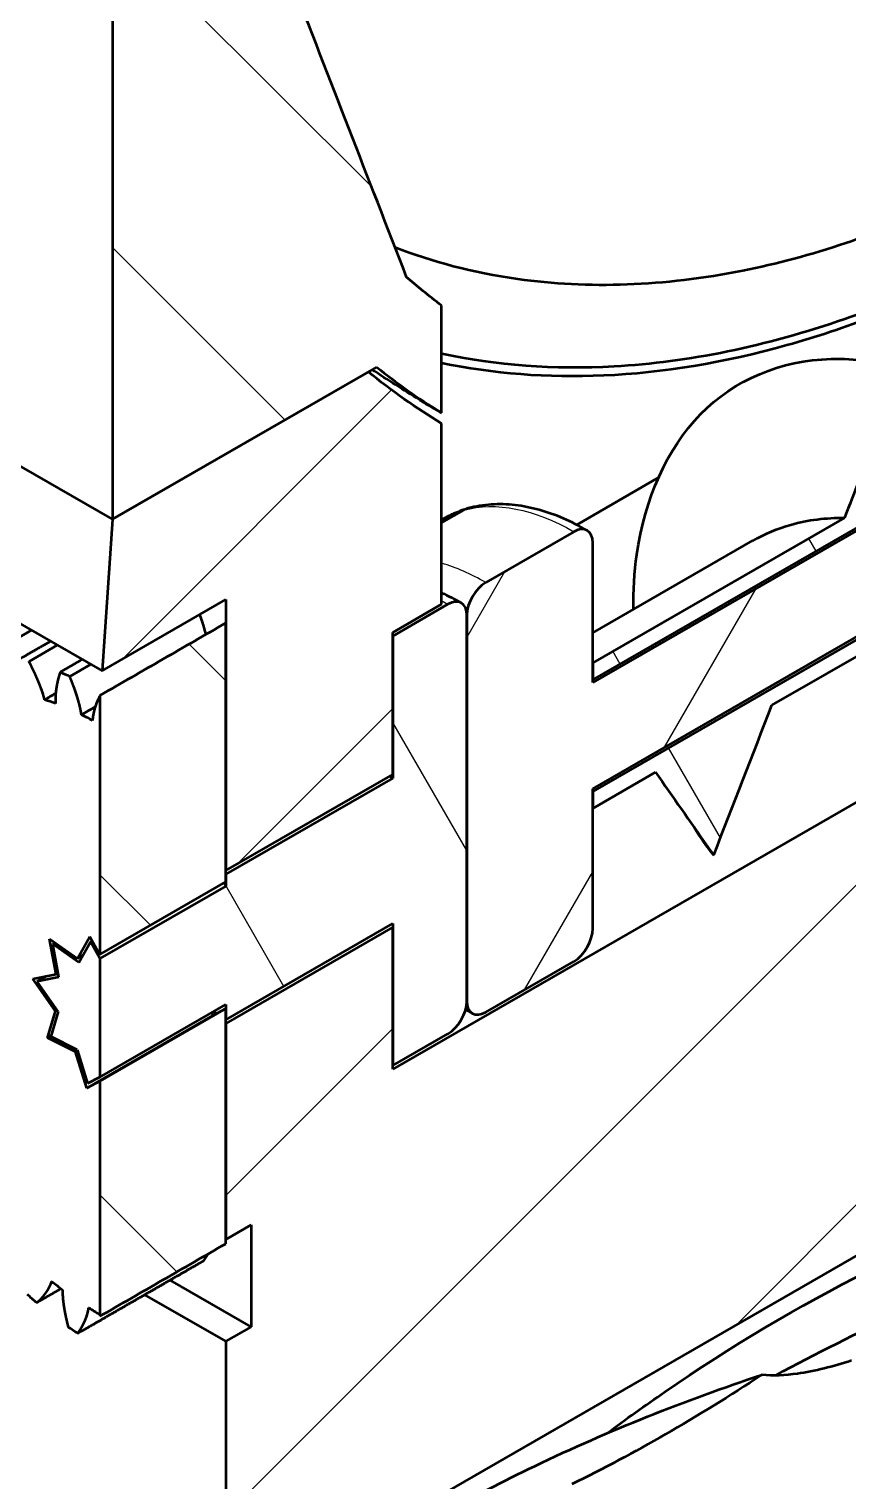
# Model space of a CAD drawing. Header units: inches. Extents: x 0.5 to 16.8, y 0.4 to 9.6.
# Drawn here: x 1.163 to 1.616, y 1.468 to 2.27 of the extents above; entities that cross this region are included whole.
import ezdxf

# ---------------------------------------------------------------- set-up
doc = ezdxf.new("R2010")
doc.units = ezdxf.units.IN
doc.header["$LTSCALE"] = 0.75
doc.header["$MEASUREMENT"] = 0
for name, color, linetype, lineweight in [('Hatching', 7, 'Continuous', 25), ('Visible', 7, 'Continuous', 50), ('Visible Narrow', 7, 'Continuous', 25)]:
    doc.layers.add(name, color=color, linetype=linetype, lineweight=lineweight)

msp = doc.modelspace()

# ---------------------------------------------------------------- hatches: boundary and pattern name
at = {"layer": 'Hatching'}
h = msp.add_hatch(dxfattribs=at)
h.set_pattern_fill('ANSI31', color=256, angle=90, style=0)
edge = h.paths.add_edge_path(flags=0)
edge.add_line((1.39139, 2.05806), (1.39139, 2.11739))
edge.add_spline(control_points=[(1.39139, 2.11739), (1.38421, 2.12278), (1.37776, 2.12809), (1.37203, 2.13314)], knot_values=[-0.397326, -0.397326, -0.397326, -0.397326, 0, 0, 0, 0], degree=3, periodic=0)
edge.add_line((1.37203, 2.13314), (1.24428, 2.4619))
edge.add_line((1.24428, 2.4619), (1.24428, 3.62868))
edge.add_line((1.24428, 3.62868), (1.2163, 3.61257))
edge.add_line((1.2163, 3.61257), (1.20948, 3.60864))
edge.add_line((1.20948, 3.60864), (1.20948, 1.9993))
edge.add_line((1.20948, 1.9993), (1.3509, 2.08074))
edge.add_line((1.3509, 2.08074), (1.35549, 2.08338))
edge.add_spline(control_points=[(1.35549, 2.08338), (1.36589, 2.07497), (1.37782, 2.06633), (1.39139, 2.05806)], knot_values=[-6.842447, -6.842447, -6.842447, -6.842447, -5.724001, -5.724001, -5.724001, -5.724001], degree=3, periodic=0)
edge = h.paths.add_edge_path(flags=0)
edge.add_line((2.18381, 2.50217), (2.18381, 2.44975))
edge.add_spline(control_points=[(2.18381, 2.44975), (2.2254, 2.51207), (2.25746, 2.5696), (2.28141, 2.61658)], knot_values=[-1.611571, -1.611571, -1.611571, -1.611571, 0, 0, 0, 0], degree=3, periodic=0)
edge.add_line((2.28141, 2.61658), (2.28601, 2.61923))
edge.add_line((2.28601, 2.61923), (2.42743, 2.70067))
edge.add_line((2.42743, 2.70067), (2.42743, 4.31001))
edge.add_line((2.42743, 4.31001), (2.39263, 4.28997))
edge.add_line((2.39263, 4.28997), (2.39263, 3.1232))
edge.add_line((2.39263, 3.1232), (2.26488, 2.64729))
edge.add_spline(control_points=[(2.26488, 2.64729), (2.2459, 2.60875), (2.21912, 2.55823), (2.18381, 2.50217)], knot_values=[-6.710851, -6.710851, -6.710851, -6.710851, -4.362102, -4.362102, -4.362102, -4.362102], degree=3, periodic=0)
h = msp.add_hatch(dxfattribs=at)
h.set_pattern_fill('ANSI31', color=256, style=0)
h.paths.add_polyline_path([(1.27212, 1.23069), (1.27212, 0.86859), (1.12538, 0.78409), (1.12248, 0.74219), (1.34171, 0.86844), (1.34171, 1.27077)], flags=0)
edge = h.paths.add_edge_path(flags=0)
edge.add_line((1.39139, 1.95232), (1.39139, 2.05223))
edge.add_spline(control_points=[(1.39139, 2.05223), (1.37726, 2.06065), (1.36375, 2.07017), (1.3509, 2.08074)], knot_values=[-0.869234, -0.869234, -0.869234, -0.869234, 0, 0, 0, 0], degree=3, periodic=0)
edge.add_line((1.3509, 2.08074), (1.20948, 1.9993))
edge.add_line((1.20948, 1.9993), (1.20368, 1.91549))
edge.add_line((1.20368, 1.91549), (1.27212, 1.9549))
edge.add_line((1.27212, 1.9549), (1.27212, 1.94197))
edge.add_line((1.27212, 1.94197), (1.27212, 1.8088))
edge.add_line((1.27212, 1.8088), (1.27212, 1.80518))
edge.add_line((1.27212, 1.80518), (1.36442, 1.85833))
edge.add_line((1.36442, 1.85833), (1.36442, 1.85833))
edge.add_line((1.36442, 1.85833), (1.36442, 1.93478))
edge.add_line((1.36442, 1.93478), (1.36442, 1.93679))
edge.add_line((1.36442, 1.93679), (1.39139, 1.95232))
edge = h.paths.add_edge_path(flags=0)
edge.add_line((2.18381, 2.4446), (2.18381, 2.40934))
edge.add_ellipse((2.17973, 2.12599), major_axis=(0.17155, 0.2979), ratio=0.578093, start_angle=22.90772, end_angle=43.92775, ccw=False)
edge.add_ellipse((2.17973, 2.12599), major_axis=(0.17155, 0.2979), ratio=0.578093, start_angle=21.69679, end_angle=22.90772, ccw=False)
edge.add_ellipse((2.17973, 2.12599), major_axis=(0.17155, 0.2979), ratio=0.578093, start_angle=0, end_angle=21.69679, ccw=False)
edge.add_ellipse((2.17973, 2.12599), major_axis=(0.17155, 0.2979), ratio=0.578093, start_angle=-40.34715, end_angle=0, ccw=False)
edge.add_line((2.42197, 2.28882), (2.45283, 1.87843))
edge.add_line((2.45283, 1.87843), (2.48775, 1.89854))
edge.add_line((2.48775, 1.89854), (2.45021, 2.39764))
edge.add_line((2.45021, 2.39764), (2.43634, 2.38832))
edge.add_line((2.43634, 2.38832), (2.43493, 2.40707))
edge.add_line((2.43493, 2.40707), (2.4488, 2.4164))
edge.add_line((2.4488, 2.4164), (2.44824, 2.42388))
edge.add_line((2.44824, 2.42388), (2.43437, 2.41455))
edge.add_line((2.43437, 2.41455), (2.43345, 2.42677))
edge.add_line((2.43345, 2.42677), (2.44732, 2.43609))
edge.add_line((2.44732, 2.43609), (2.44666, 2.44486))
edge.add_line((2.44666, 2.44486), (2.43279, 2.43554))
edge.add_line((2.43279, 2.43554), (2.43221, 2.44333))
edge.add_line((2.43221, 2.44333), (2.44608, 2.45265))
edge.add_line((2.44608, 2.45265), (2.42743, 2.70067))
edge.add_line((2.42743, 2.70067), (2.28601, 2.61923))
edge.add_spline(control_points=[(2.28601, 2.61923), (2.25548, 2.55897), (2.22126, 2.50039), (2.18381, 2.4446)], knot_values=[-6.259705, -6.259705, -6.259705, -6.259705, -4.198165, -4.198165, -4.198165, -4.198165], degree=3, periodic=0)
edge = h.paths.add_edge_path(flags=0)
edge.add_ellipse((2.17973, 2.12599), major_axis=(0.02419, 0.04201), ratio=0.578093, start_angle=319.65285, end_angle=360)
edge.add_ellipse((2.17973, 2.12599), major_axis=(0.02419, 0.04201), ratio=0.578093, start_angle=0, end_angle=50.3515)
edge.add_line((2.17647, 2.16357), (2.17151, 2.16016))
edge.add_line((2.17151, 2.16016), (1.36442, 1.69539))
edge.add_line((1.36442, 1.69539), (1.36442, 1.6974))
edge.add_line((1.36442, 1.6974), (1.36442, 1.76314))
edge.add_line((1.36442, 1.76314), (1.36442, 1.77384))
edge.add_line((1.36442, 1.77384), (1.27212, 1.72069))
edge.add_line((1.27212, 1.72069), (1.27212, 1.6014))
edge.add_line((1.27212, 1.6014), (1.28604, 1.60942))
edge.add_line((1.28604, 1.60942), (1.28604, 1.55309))
edge.add_line((1.28604, 1.55309), (1.27212, 1.54507))
edge.add_line((1.27212, 1.54507), (1.27212, 1.35944))
edge.add_line((1.27212, 1.35944), (1.34171, 1.39952))
edge.add_line((1.34171, 1.39952), (1.34171, 1.43171))
edge.add_line((1.34171, 1.43171), (1.78365, 1.6862))
edge.add_line((1.78365, 1.6862), (1.81845, 1.70624))
edge.add_line((1.81845, 1.70624), (1.88805, 1.74632))
edge.add_line((1.88805, 1.74632), (2.21168, 1.93269))
edge.add_line((2.21168, 1.93269), (2.21168, 1.85624))
edge.add_line((2.21168, 1.85624), (2.23256, 1.86826))
edge.add_line((2.23256, 1.86826), (2.23256, 1.86625))
edge.add_line((2.23256, 1.86625), (2.23256, 1.83004))
edge.add_line((2.23256, 1.83004), (2.23256, 1.82803))
edge.add_line((2.23256, 1.82803), (2.21168, 1.81601))
edge.add_line((2.21168, 1.81601), (2.21168, 1.73956))
edge.add_line((2.21168, 1.73956), (2.24331, 1.75778))
edge.add_line((2.24331, 1.75778), (2.2139, 2.14895))
h = msp.add_hatch(dxfattribs=at)
h.set_pattern_fill('ANSI31', color=256, angle=75, style=0)
edge = h.paths.add_edge_path(flags=0)
edge.add_line((1.614, 2.00005), (1.4749, 1.91995))
edge.add_line((1.4749, 1.91995), (1.4749, 1.91055))
edge.add_line((1.4749, 1.91055), (2.27527, 2.37145))
edge.add_line((2.27527, 2.37145), (2.27527, 2.3699))
edge.add_line((2.27527, 2.3699), (2.27527, 2.31132))
edge.add_line((2.27527, 2.31132), (2.27527, 2.30978))
edge.add_line((2.27527, 2.30978), (1.4749, 1.84888))
edge.add_line((1.4749, 1.84888), (1.4749, 1.83948))
edge.add_line((1.4749, 1.83948), (1.5096, 1.85946))
edge.add_line((1.5096, 1.85946), (1.53467, 1.8237))
edge.add_line((1.53467, 1.8237), (1.54175, 1.8136))
edge.add_line((1.54175, 1.8136), (1.57389, 1.89648))
edge.add_line((1.57389, 1.89648), (1.71839, 1.9797))
edge.add_line((1.71839, 1.9797), (1.74346, 1.94394))
edge.add_line((1.74346, 1.94394), (1.75054, 1.93383))
edge.add_line((1.75054, 1.93383), (1.78269, 2.01672))
edge.add_line((1.78269, 2.01672), (1.92719, 2.09993))
edge.add_line((1.92719, 2.09993), (1.95225, 2.06417))
edge.add_line((1.95225, 2.06417), (1.95933, 2.05407))
edge.add_line((1.95933, 2.05407), (1.99148, 2.13695))
edge.add_line((1.99148, 2.13695), (2.13598, 2.22017))
edge.add_line((2.13598, 2.22017), (2.16104, 2.18441))
edge.add_line((2.16104, 2.18441), (2.16812, 2.1743))
edge.add_line((2.16812, 2.1743), (2.20027, 2.25719))
edge.add_line((2.20027, 2.25719), (2.28223, 2.30439))
edge.add_ellipse((2.28223, 2.34462), major_axis=(0.02456, 0.04265), ratio=0.578093, start_angle=224.88921, end_angle=349.7762)
edge.add_spline(control_points=[(2.31077, 2.38407), (2.31091, 2.38551), (2.31088, 2.38687), (2.31044, 2.38916), (2.31009, 2.39004), (2.30963, 2.39069)], knot_values=[-0.083636, -0.083636, -0.083636, -0.083636, -0.039629, -0.039629, 0, 0, 0, 0], degree=3, periodic=0)
edge.add_line((2.30963, 2.39069), (2.27546, 2.43944))
edge.add_line((2.27546, 2.43944), (2.27252, 2.44364))
edge.add_line((2.27252, 2.44364), (2.27072, 2.43899))
edge.add_line((2.27072, 2.43899), (2.24037, 2.36075))
edge.add_line((2.24037, 2.36075), (2.09587, 2.27754))
edge.add_line((2.09587, 2.27754), (2.06373, 2.3234))
edge.add_line((2.06373, 2.3234), (2.03158, 2.24052))
edge.add_line((2.03158, 2.24052), (1.88708, 2.1573))
edge.add_line((1.88708, 2.1573), (1.85494, 2.20317))
edge.add_line((1.85494, 2.20317), (1.82279, 2.12028))
edge.add_line((1.82279, 2.12028), (1.67829, 2.03707))
edge.add_line((1.67829, 2.03707), (1.64614, 2.08293))
edge.add_line((1.64614, 2.08293), (1.614, 2.00005))
h = msp.add_hatch(dxfattribs=at)
h.set_pattern_fill('ANSI31', color=256, angle=15, style=0)
edge = h.paths.add_edge_path(flags=0)
edge.add_line((1.4053, 1.94625), (1.4053, 1.73301))
edge.add_ellipse((1.41574, 1.73903), major_axis=(-0.00737, -0.01279), ratio=0.578093, start_angle=314.88921, end_angle=360)
edge.add_ellipse((1.41574, 1.73903), major_axis=(-0.00737, -0.01279), ratio=0.578093, start_angle=0, end_angle=44.88921)
edge.add_line((1.41574, 1.72696), (1.46446, 1.75501))
edge.add_ellipse((1.46446, 1.76708), major_axis=(0.00737, 0.01279), ratio=0.578093, start_angle=224.88921, end_angle=314.88921)
edge.add_line((1.4749, 1.77309), (1.4749, 1.83948))
edge.add_line((1.4749, 1.83948), (1.4749, 1.84888))
edge.add_line((1.4749, 1.84888), (1.4749, 1.85042))
edge.add_line((1.4749, 1.85042), (2.27527, 2.31132))
edge.add_line((2.27527, 2.31132), (2.27527, 2.3699))
edge.add_line((2.27527, 2.3699), (1.4749, 1.909))
edge.add_line((1.4749, 1.909), (1.4749, 1.91055))
edge.add_line((1.4749, 1.91055), (1.4749, 1.91995))
edge.add_line((1.4749, 1.91995), (1.4749, 1.98633))
edge.add_ellipse((1.46446, 1.98032), major_axis=(0.00737, 0.01279), ratio=0.578093, start_angle=314.88921, end_angle=360)
edge.add_ellipse((1.46446, 1.98032), major_axis=(0.00737, 0.01279), ratio=0.578093, start_angle=0, end_angle=44.88921)
edge.add_line((1.46446, 1.99239), (1.41574, 1.96433))
edge.add_ellipse((1.41574, 1.95226), major_axis=(-0.00737, -0.01279), ratio=0.578093, start_angle=224.88921, end_angle=314.88921)
h = msp.add_hatch(dxfattribs=at)
h.set_pattern_fill('ANSI31', color=256, angle=75, style=0)
edge = h.paths.add_edge_path(flags=0)
edge.add_ellipse((1.39486, 1.94024), major_axis=(0.00737, 0.01279), ratio=0.578093, start_angle=314.88921, end_angle=360)
edge.add_ellipse((1.39486, 1.94024), major_axis=(0.00737, 0.01279), ratio=0.578093, start_angle=0, end_angle=44.88921)
edge.add_line((1.39486, 1.95231), (1.36442, 1.93478))
edge.add_line((1.36442, 1.93478), (1.36442, 1.93478))
edge.add_line((1.36442, 1.93478), (1.36442, 1.85833))
edge.add_line((1.36442, 1.85833), (1.36442, 1.85632))
edge.add_line((1.36442, 1.85632), (1.27212, 1.80317))
edge.add_line((1.27212, 1.80317), (1.27212, 1.79892))
edge.add_line((1.27212, 1.79892), (1.27212, 1.79658))
edge.add_line((1.27212, 1.79658), (1.20252, 1.75651))
edge.add_line((1.20252, 1.75651), (1.20252, 1.69104))
edge.add_line((1.20252, 1.69104), (1.27212, 1.73112))
edge.add_line((1.27212, 1.73112), (1.27212, 1.72889))
edge.add_line((1.27212, 1.72889), (1.27212, 1.7227))
edge.add_line((1.27212, 1.7227), (1.36442, 1.77585))
edge.add_line((1.36442, 1.77585), (1.36442, 1.77384))
edge.add_line((1.36442, 1.77384), (1.36442, 1.76314))
edge.add_line((1.36442, 1.76314), (1.36442, 1.6974))
edge.add_line((1.36442, 1.6974), (1.36442, 1.6974))
edge.add_line((1.36442, 1.6974), (1.39486, 1.71493))
edge.add_ellipse((1.39486, 1.727), major_axis=(0.00737, 0.01279), ratio=0.578093, start_angle=224.88921, end_angle=314.88921)
edge.add_line((1.4053, 1.73301), (1.4053, 1.94625))
h = msp.add_hatch(dxfattribs=at)
h.set_pattern_fill('ANSI31', color=256, angle=90, style=0)
h.paths.add_polyline_path([(1.27212, 1.94197), (1.20252, 1.90189), (1.20252, 1.75884), (1.27212, 1.79892), (1.27212, 1.80317), (1.27212, 1.80518), (1.27212, 1.8088)], flags=0)
h.paths.add_polyline_path([(1.20252, 1.55894), (1.27212, 1.59902), (1.27212, 1.6014), (1.27212, 1.72069), (1.27212, 1.7227), (1.27212, 1.72889), (1.20252, 1.68882)], flags=0)

# ---------------------------------------------------------------- linework, layer by layer
at = {"layer": 'Visible', "extrusion": (0, 0.817547, 0.575862)}
for p, q in [((1.20948, 3.60864, 2.0248), (1.20948, 1.9993, 0.89121)), ((1.4749, 1.91055, 0.50404), (2.27527, 2.37145, -0.1503)), ((2.27527, 2.3699, -0.15138), (1.4749, 1.909, 0.50295)), ((1.4749, 1.85042, 0.46169), (2.27527, 2.31132, -0.19265)), ((2.27527, 2.30978, -0.19373), (1.4749, 1.84888, 0.4606)), ((1.20948, 1.9993, 0.89121), (0.7739, 2.25013, 0.5351)), ((1.20948, 1.9993, 0.89121), (0.7745, 2.24978, 0.53559)), ((0.7623, 2.16966, 0.47842), (1.20368, 1.91549, 0.83927)), ((2.17151, 2.16016, -0.17221), (1.36442, 1.69539, 0.48763)), ((1.39139, 2.05806, 0.7101), (1.39139, 2.11739, 0.75189)), ((1.20948, 1.9993, 0.89121), (1.35549, 2.08338, 0.77184)), ((1.3509, 2.08074, 0.77559), (1.20948, 1.9993, 0.89121)), ((1.39139, 1.95232, 0.63562), (1.39139, 2.05223, 0.70599)), ((1.51118, 2.02229, 0.28299), (1.466, 1.99628, 0.31993)), ((1.51117, 2.02228, 0.28301), (1.46601, 1.99628, 0.31993)), ((1.20948, 1.9993, 0.89121), (1.20368, 1.91549, 0.83927)), ((1.39139, 1.99729, 0.51848), (1.40363, 2.00434, 0.50847)), ((1.39139, 1.99804, 0.51215), (1.40082, 2.00348, 0.50443)), ((1.39139, 1.99915, 0.49137), (1.39201, 1.99951, 0.49086)), ((1.614, 2.00005, 0.39694), (1.4749, 1.91995, 0.51066)), ((1.46446, 1.99239, 0.57446), (1.41574, 1.96433, 0.61429)), ((1.4749, 1.9365, 0.46224), (1.56341, 1.98747, 0.38989)), ((1.4749, 1.909, 0.50295), (1.4749, 1.98633, 0.55742)), ((1.57389, 1.89648, 0.37305), (1.71839, 1.9797, 0.25491)), ((1.20368, 1.91549, 0.83927), (1.27212, 1.9549, 0.78332)), ((1.27212, 1.9549, 0.78332), (1.27212, 1.80518, 0.67786)), ((1.36442, 1.93679, 0.65767), (1.39139, 1.95232, 0.63562)), ((1.39486, 1.95231, 0.63136), (1.36442, 1.93478, 0.65625)), ((1.27212, 1.79892, 0.67345), (1.27212, 1.94197, 0.77421)), ((1.4053, 1.73301, 0.46412), (1.4053, 1.94625, 0.61432)), ((1.4053, 1.94625, 0.61432), (1.4053, 1.73301, 0.46412)), ((1.14168, 1.92472, 0.77278), (1.16467, 1.93795, 0.75399)), ((1.36442, 1.85833, 0.6024), (1.36442, 1.93679, 0.65767)), ((1.36442, 1.93478, 0.65625), (1.36442, 1.85632, 0.60099)), ((1.16334, 1.92071, 0.79645), (1.17898, 1.92971, 0.78367)), ((1.34171, 1.43171, 0.32967), (2.21168, 1.93269, -0.38157)), ((1.18583, 1.91249, 0.81817), (1.19736, 1.91912, 0.80874)), ((1.4749, 1.91995, 0.51066), (1.4749, 1.91055, 0.50404)), ((1.20252, 1.90189, 0.83111), (1.20252, 1.75884, 0.73035)), ((1.27212, 1.80518, 0.67786), (1.36442, 1.85833, 0.6024)), ((1.36442, 1.85632, 0.60099), (1.27212, 1.80317, 0.67645)), ((1.4749, 1.83948, 0.45398), (1.5096, 1.85946, 0.42561)), ((1.4749, 1.77309, 0.40722), (1.4749, 1.85042, 0.46169)), ((1.4749, 1.84888, 0.4606), (1.4749, 1.83948, 0.45398)), ((1.20252, 1.75884, 0.73035), (1.27212, 1.79892, 0.67345)), ((1.27113, 1.79835, 0.67184), (1.27212, 1.79658, 0.67181)), ((1.27212, 1.80317, 0.67645), (1.27212, 1.79658, 0.67181)), ((1.27212, 1.79658, 0.67181), (1.20252, 1.75651, 0.72871)), ((1.27212, 1.7227, 0.61977), (1.36442, 1.77585, 0.54431)), ((1.36442, 1.77384, 0.54289), (1.27212, 1.72069, 0.61835)), ((1.36442, 1.77585, 0.54431), (1.36442, 1.6974, 0.48905)), ((1.36442, 1.69539, 0.48763), (1.36442, 1.77384, 0.54289)), ((1.17831, 1.74791, 0.69304), (1.17464, 1.76749, 0.70234)), ((1.17464, 1.76749, 0.70234), (1.19009, 1.75659, 0.71357)), ((1.17646, 1.76458, 0.70253), (1.17773, 1.76531, 0.70149)), ((1.19009, 1.75659, 0.71357), (1.19699, 1.76873, 0.73056)), ((1.19091, 1.7544, 0.71302), (1.19736, 1.76574, 0.7289)), ((1.19699, 1.76873, 0.73056), (1.20252, 1.75884, 0.73035)), ((1.19736, 1.76574, 0.7289), (1.19834, 1.76631, 0.72809)), ((1.20252, 1.75651, 0.72871), (1.19736, 1.76574, 0.7289)), ((1.19091, 1.7544, 0.71302), (1.17646, 1.76458, 0.70253)), ((1.1799, 1.74628, 0.69383), (1.17646, 1.76458, 0.70253)), ((1.19009, 1.75659, 0.71357), (1.19316, 1.75836, 0.71106)), ((1.20252, 1.75651, 0.72871), (1.20252, 1.69104, 0.6826)), ((1.41574, 1.72696, 0.44708), (1.46446, 1.75501, 0.40725)), ((1.16537, 1.74541, 0.67545), (1.17831, 1.74791, 0.69304)), ((1.17789, 1.72755, 0.67819), (1.16537, 1.74541, 0.67545)), ((1.16779, 1.74394, 0.67739), (1.17284, 1.74685, 0.67326)), ((1.1799, 1.74628, 0.69383), (1.16779, 1.74394, 0.67739)), ((1.1795, 1.72725, 0.67994), (1.16779, 1.74394, 0.67739)), ((1.17831, 1.74791, 0.69304), (1.17947, 1.74857, 0.6921)), ((1.17351, 1.71282, 0.66245), (1.17789, 1.72755, 0.67819)), ((1.1795, 1.72725, 0.67994), (1.1754, 1.71349, 0.66524)), ((1.17789, 1.72755, 0.67819), (1.17889, 1.72812, 0.67737)), ((1.19525, 1.68498, 0.66944), (1.26485, 1.72506, 0.61254)), ((1.20252, 1.69104, 0.6826), (1.27212, 1.73112, 0.6257)), ((1.27212, 1.72889, 0.62413), (1.20252, 1.68882, 0.68103)), ((1.26435, 1.72665, 0.61305), (1.26485, 1.72506, 0.61254)), ((1.26485, 1.72506, 0.61254), (1.27212, 1.72889, 0.62413)), ((1.27212, 1.73112, 0.6257), (1.27212, 1.7227, 0.61977)), ((1.27212, 1.59902, 0.53265), (1.27212, 1.72889, 0.62413)), ((1.27212, 1.72069, 0.61835), (1.27212, 1.6014, 0.53432)), ((1.17351, 1.71282, 0.66245), (1.17556, 1.71401, 0.66077)), ((1.18902, 1.70504, 0.67595), (1.17351, 1.71282, 0.66245)), ((1.18991, 1.70621, 0.67785), (1.1754, 1.71349, 0.66524)), ((1.36442, 1.6974, 0.48905), (1.39486, 1.71493, 0.46415)), ((1.18902, 1.70504, 0.67595), (1.19008, 1.70565, 0.67508)), ((1.19525, 1.68498, 0.66944), (1.18902, 1.70504, 0.67595)), ((1.18991, 1.70621, 0.67785), (1.19573, 1.68746, 0.67177)), ((1.20252, 1.68882, 0.68103), (1.19525, 1.68498, 0.66944)), ((1.20252, 1.69104, 0.6826), (1.19573, 1.68746, 0.67177)), ((1.20252, 1.68882, 0.68103), (1.20252, 1.55894, 0.58954)), ((1.27212, 1.6014, 0.53432), (1.28604, 1.60942, 0.52295)), ((1.28604, 1.60942, 0.52295), (1.28604, 1.55309, 0.48327)), ((1.28604, 1.55309, 0.48327), (1.24132, 1.57884, 0.44672)), ((1.27212, 1.54507, 0.49465), (1.22741, 1.57082, 0.4581)), ((1.28604, 1.55309, 0.48327), (1.27212, 1.54507, 0.49465)), ((1.27212, 1.54507, 0.49465), (1.27212, 1.35944, 0.36389))]:
    msp.add_line(p, q, dxfattribs=at)
at = {"layer": 'Visible', "extrusion": (0.707107, -0.407196, 0.578093)}
for centre, start, end in [((2.44693, 0.29945, 0.55633), 314.88921, 44.88921), ((2.3983, 0.34827, 0.55633), 44.88921, 134.88921), ((2.37746, 0.36919, 0.55633), 314.88921, 44.88921), ((2.26214, 0.11538, 0.55633), 224.88921, 314.88921), ((2.19267, 0.18511, 0.55633), 224.88921, 314.88921), ((2.21351, 0.16419, 0.55633), 134.88921, 224.88921)]:
    msp.add_arc(centre, 0.01476, start, end, dxfattribs=at)
at = {"layer": 'Visible', "extrusion": (0.707107, 0.407196, -0.578093)}
for centre, radius, start, end in [((0.8929, 1.67471, 1.14429), 0.22146, 36.82322, 38.77317), ((0.8929, 1.67471, 1.37325), 0.04921, 41.9356, 44.88921), ((0.8929, 1.67471, 1.24272), 0.05167, 235.56862, 236.8023), ((0.8929, 1.67471, 1.14429), 0.22146, 237.75346, 239.7034), ((0.8929, 1.67471, 1.14429), 0.22146, 229.38136, 231.33131)]:
    msp.add_arc(centre, radius, start, end, dxfattribs=at)
at = {"layer": 'Visible', "extrusion": (-0.707107, -0.407196, 0.578093)}
for centre, radius, start, end in [((-0.8929, 1.67471, -1.14429), 0.19931, 145.14281, 147.6329), ((-0.8929, 1.67471, -1.14429), 0.19931, 136.77071, 139.2608), ((-0.8929, 1.67471, -1.24272), 0.04921, 304.07435, 306.51429), ((-0.8929, 1.67471, -1.14429), 0.19931, 304.21257, 306.70266), ((-0.8929, 1.67471, -1.14429), 0.19931, 312.58467, 315.07476)]:
    msp.add_arc(centre, radius, start, end, dxfattribs=at)
at = {"layer": 'Visible'}
for points, degree, knots in [([(1.36562, 2.14958, 0.5507), (1.38601, 2.14171, 0.52021), (1.40853, 2.13561, 0.48837), (1.47235, 2.12663, 0.40398), (1.51422, 2.12805, 0.35377), (1.57653, 2.14049, 0.2863), (1.59559, 2.14557, 0.26658), (1.62994, 2.15711, 0.23268), (1.64518, 2.16304, 0.21822), (1.67162, 2.17479, 0.19415), (1.68278, 2.1802, 0.18432), (1.70452, 2.19164, 0.16579), (1.71504, 2.19759, 0.1571), (1.73645, 2.21053, 0.14003), (1.74729, 2.21751, 0.1317), (1.77158, 2.23414, 0.11369), (1.78501, 2.24398, 0.1042), (1.82806, 2.27759, 0.07521), (1.85738, 2.30361, 0.05768), (1.94561, 2.39099, 0.0113), (2.01373, 2.47173, -0.01514), (2.07942, 2.57755, -0.02095)], 3, [-15.107709, -15.107709, -15.107709, -15.107709, -13.354012, -13.354012, -10.59442, -10.59442, -9.410056, -9.410056, -8.482427, -8.482427, -7.808498, -7.808498, -7.173823, -7.173823, -6.52018, -6.52018, -5.705385, -5.705385, -3.88844, -3.88844, -0.067517, -0.067517, -0.067517, -0.067517]), ([(1.37203, 2.13314, 0.78666), (1.35074, 2.18793, 0.8513), (1.32945, 2.24273, 0.91594), (1.28686, 2.35231, 1.04522), (1.26557, 2.40711, 1.10986), (1.24428, 2.4619, 1.1745)], 3, [-5.326297, -5.326297, -5.326297, -5.326297, -2.663149, -2.663149, 0, 0, 0, 0]), ([(1.73589, 2.16912, 0.11154), (1.7329, 2.16724, 0.11388), (1.7299, 2.16539, 0.11625), (1.716, 2.15697, 0.12732), (1.70512, 2.1508, 0.13628), (1.68279, 2.13896, 0.15526), (1.67138, 2.13338, 0.16528), (1.64467, 2.12131, 0.18945), (1.6294, 2.11522, 0.20383), (1.57046, 2.09462, 0.26142), (1.52758, 2.08598, 0.30779), (1.45334, 2.08184, 0.39568), (1.42148, 2.08427, 0.43636), (1.3914, 2.09071, 0.4777)], 3, [-7.325707, -7.325707, -7.325707, -7.325707, -7.196265, -7.196265, -6.725474, -6.725474, -6.231467, -6.231467, -5.565413, -5.565413, -3.637286, -3.637286, -2.056548, -2.056548, -2.056548, -2.056548]), ([(1.39138, 2.08574, 0.47421), (1.41977, 2.07983, 0.43533), (1.4497, 2.07747, 0.39705), (1.51357, 2.0803, 0.32093), (1.54747, 2.08582, 0.28334), (1.59823, 2.10008, 0.2313), (1.61445, 2.10549, 0.21527), (1.64391, 2.11691, 0.18728), (1.65714, 2.12261, 0.17512), (1.68002, 2.1335, 0.1548), (1.68966, 2.1384, 0.14647), (1.7082, 2.14845, 0.13086), (1.71707, 2.15353, 0.12359), (1.72745, 2.15979, 0.1153), (1.72894, 2.1607, 0.11412), (1.73043, 2.16161, 0.11294)], 3, [-10.753604, -10.753604, -10.753604, -10.753604, -9.265818, -9.265818, -7.713907, -7.713907, -6.998023, -6.998023, -6.421571, -6.421571, -6.003705, -6.003705, -5.61896, -5.61896, -5.554501, -5.554501, -5.554501, -5.554501]), ([(1.49734, 1.9494, 0.29923), (1.49725, 1.95971, 0.3002), (1.49787, 1.96994, 0.30199), (1.49929, 1.97987, 0.30455), (1.50369, 2.01053, 0.31246), (1.51576, 2.03812, 0.32759), (1.53452, 2.0573, 0.34498), (1.55331, 2.07653, 0.3624), (1.57873, 2.08719, 0.3819), (1.6067, 2.08788, 0.3975), (1.61951, 2.08819, 0.40464), (1.63283, 2.08648, 0.41097), (1.64614, 2.08293, 0.416)], 3, [3.822098, 3.822098, 3.822098, 3.822098, 4.049977, 4.049977, 4.049977, 4.753634, 4.753634, 4.753634, 5.458651, 5.458651, 5.458651, 5.781568, 5.781568, 5.781568, 5.781568]), ([(1.64614, 2.08293, 0.416), (1.64091, 2.06944, 0.4129), (1.63568, 2.05594, 0.4098), (1.62496, 2.02831, 0.40344), (1.61948, 2.01418, 0.40019), (1.614, 2.00005, 0.39694)], 3, [-0.9237604, -0.9237604, -0.9237604, -0.9237604, -0.4725206, -0.4725206, 0, 0, 0, 0]), ([(1.3792, 2.06529, 0.70028), (1.38108, 2.06414, 0.70178), (1.38297, 2.063, 0.70328), (1.38703, 2.06059, 0.70655), (1.38921, 2.05932, 0.70832), (1.39139, 2.05806, 0.7101)], 3, [-1.743548, -1.743548, -1.743548, -1.743548, -1.6622607, -1.6622607, -1.5683816, -1.5683816, -1.5683816, -1.5683816]), ([(1.47183, 1.99311, 0.56596), (1.46747, 1.99562, 0.56278), (1.46307, 1.99784, 0.5594), (1.45423, 2.00163, 0.5523), (1.44978, 2.00321, 0.54857), (1.44088, 2.00568, 0.54083), (1.43642, 2.00656, 0.53682), (1.42756, 2.00758, 0.52857), (1.42316, 2.00771, 0.52433), (1.41449, 2.00715, 0.5157), (1.41022, 2.00646, 0.51131), (1.40609, 2.00534, 0.50688)], 3, [3.6432098, 3.6432098, 3.6432098, 3.6432098, 3.7696763, 3.7696763, 3.8961427, 3.8961427, 4.0226092, 4.0226092, 4.1490756, 4.1490756, 4.2755421, 4.2755421, 4.2755421, 4.2755421]), ([(1.39201, 1.99951, 0.49086), (1.39267, 1.99989, 0.49166), (1.39334, 2.00026, 0.49246), (1.39469, 2.00097, 0.49407), (1.39537, 2.00131, 0.49487), (1.39675, 2.00196, 0.49648), (1.39745, 2.00228, 0.49728), (1.39885, 2.00288, 0.49889), (1.39956, 2.00317, 0.49969), (1.40099, 2.00371, 0.50129), (1.4017, 2.00397, 0.50209), (1.40243, 2.00422, 0.50289)], 3, [1.856511, 1.856511, 1.856511, 1.856511, 1.8791754, 1.8791754, 1.9018398, 1.9018398, 1.9245042, 1.9245042, 1.9471686, 1.9471686, 1.969833, 1.969833, 1.969833, 1.969833]), ([(1.40399, 2.00453, 0.50088), (1.40377, 2.00452, 0.5012), (1.40354, 2.0045, 0.50153), (1.40254, 2.00431, 0.50283), (1.40171, 2.00399, 0.50371), (1.40082, 2.00348, 0.50443)], 3, [-0.05029377, -0.05029377, -0.05029377, -0.05029377, -0.03820706, -0.03820706, 0, 0, 0, 0]), ([(1.56345, 1.98741, 0.38989), (1.57001, 1.99121, 0.39137), (1.57704, 1.99421, 0.39284), (1.58439, 1.99628, 0.39405), (1.59393, 1.99898, 0.39563), (1.60396, 2.00018, 0.39675), (1.614, 2.00005, 0.39694)], 3, [4.3920703, 4.3920703, 4.3920703, 4.3920703, 4.7330372, 4.7330372, 4.7330372, 5.1755348, 5.1755348, 5.1755348, 5.1755348]), ([(1.27212, 1.94197, 0.77421), (1.26052, 1.93529, 0.78369), (1.24892, 1.92861, 0.79318), (1.22572, 1.91525, 0.81214), (1.21412, 1.90857, 0.82163), (1.20252, 1.90189, 0.83111)], 3, [-1, -1, -1, -1, -0.5, -0.5, 0, 0, 0, 0]), ([(1.26112, 1.93563, 0.7563), (1.26111, 1.93567, 0.75631), (1.26108, 1.9358, 0.75636), (1.26102, 1.93602, 0.75646), (1.26095, 1.93633, 0.75658), (1.26085, 1.93674, 0.75675), (1.26073, 1.93721, 0.75693), (1.26061, 1.93767, 0.75711), (1.26048, 1.93814, 0.75728), (1.26035, 1.9386, 0.75745), (1.26022, 1.93907, 0.75762), (1.26008, 1.93954, 0.75779), (1.25995, 1.94001, 0.75795), (1.25981, 1.94049, 0.75811), (1.25966, 1.94096, 0.75827), (1.25951, 1.94143, 0.75842), (1.25936, 1.94191, 0.75857), (1.25921, 1.94238, 0.75872), (1.25906, 1.94286, 0.75887), (1.2589, 1.94334, 0.75901), (1.25874, 1.94382, 0.75915), (1.25857, 1.9443, 0.75929), (1.25841, 1.94478, 0.75943), (1.25824, 1.94526, 0.75956), (1.25808, 1.94573, 0.75969), (1.25794, 1.9461, 0.75979), (1.25784, 1.94637, 0.75986), (1.25778, 1.94655, 0.7599), (1.25775, 1.94663, 0.75992)], 5, [0.2130818, 0.2130818, 0.2130818, 0.2130818, 0.2130818, 0.2130818, 0.2222222, 0.2444444, 0.2666667, 0.2888889, 0.3111111, 0.3333333, 0.3555556, 0.3777778, 0.4, 0.4222222, 0.4444444, 0.4666667, 0.4888889, 0.5111111, 0.5333333, 0.5555556, 0.5777778, 0.6, 0.6222222, 0.6444444, 0.6666667, 0.6888889, 0.7111111, 0.7295051, 0.7295051, 0.7295051, 0.7295051, 0.7295051, 0.7295051]), ([(1.17527, 1.93185, 0.77715), (1.17464, 1.93149, 0.77766), (1.17262, 1.93033, 0.77931), (1.16921, 1.92836, 0.7821), (1.16579, 1.9264, 0.78489), (1.16238, 1.92443, 0.78768), (1.1596, 1.92283, 0.78996), (1.15821, 1.92203, 0.79109)], 5, [0.55097657, 0.55097657, 0.55097657, 0.55097657, 0.55097657, 0.55097657, 0.56, 0.58, 0.6, 0.6, 0.6, 0.6, 0.6, 0.6]), ([(1.19274, 1.92179, 0.80334), (1.19169, 1.92119, 0.8042), (1.18925, 1.91978, 0.80619), (1.18681, 1.91838, 0.80819), (1.18438, 1.91698, 0.81018), (1.18194, 1.91557, 0.81217), (1.18055, 1.91477, 0.81331)], 5, [0.56497205, 0.56497205, 0.56497205, 0.56497205, 0.56497205, 0.56497205, 0.58, 0.6, 0.6, 0.6, 0.6, 0.6, 0.6]), ([(1.20252, 1.90189, 0.83111), (1.20249, 1.90183, 0.83104), (1.20243, 1.90171, 0.83088), (1.20234, 1.90153, 0.83064), (1.20222, 1.90129, 0.83032), (1.20206, 1.90099, 0.82992), (1.20191, 1.90067, 0.82952), (1.20177, 1.90036, 0.82911), (1.20162, 1.90004, 0.82871), (1.20148, 1.89973, 0.82831), (1.20133, 1.89941, 0.82791), (1.2012, 1.89908, 0.82752), (1.20106, 1.89876, 0.82712), (1.20093, 1.89844, 0.82673), (1.20079, 1.89811, 0.82634), (1.20067, 1.89778, 0.82595), (1.20054, 1.89745, 0.82556), (1.20042, 1.89712, 0.82518), (1.2003, 1.89678, 0.8248), (1.20018, 1.89645, 0.82442), (1.20006, 1.89611, 0.82404), (1.19995, 1.89577, 0.82366), (1.19984, 1.89543, 0.82328), (1.19973, 1.89508, 0.82291), (1.19963, 1.89474, 0.82254), (1.19953, 1.89439, 0.82217), (1.19943, 1.89404, 0.82181), (1.19934, 1.89368, 0.82145), (1.19925, 1.89333, 0.82109), (1.19916, 1.89297, 0.82073), (1.19908, 1.89261, 0.82037), (1.199, 1.89225, 0.82002), (1.19893, 1.89189, 0.81967), (1.19885, 1.89152, 0.81933), (1.19879, 1.89115, 0.81898), (1.19872, 1.89078, 0.81864), (1.19866, 1.89041, 0.81831), (1.19861, 1.89003, 0.81798), (1.19856, 1.88965, 0.81765), (1.19852, 1.88926, 0.81733), (1.19849, 1.88887, 0.81701), (1.19846, 1.88856, 0.81676), (1.19845, 1.88832, 0.81658), (1.19844, 1.88817, 0.81646), (1.19844, 1.88809, 0.8164)], 5, [-0.8869848, -0.8869848, -0.8869848, -0.8869848, -0.8869848, -0.8869848, -0.8666667, -0.8444444, -0.8222222, -0.8, -0.7777778, -0.7555556, -0.7333333, -0.7111111, -0.6888889, -0.6666667, -0.6444444, -0.6222222, -0.6, -0.5777778, -0.5555556, -0.5333333, -0.5111111, -0.4888889, -0.4666667, -0.4444444, -0.4222222, -0.4, -0.3777778, -0.3555556, -0.3333333, -0.3111111, -0.2888889, -0.2666667, -0.2444444, -0.2222222, -0.2, -0.1777778, -0.1555556, -0.1333333, -0.1111111, -0.0888889, -0.0666667, -0.0444444, -0.0222222, 0, 0, 0, 0, 0, 0]), ([(1.5096, 1.85946, 0.42561), (1.51916, 1.84583, 0.40431), (1.52872, 1.83219, 0.38302), (1.53943, 1.8169, 0.35914), (1.54059, 1.81525, 0.35657), (1.54175, 1.8136, 0.35399)], 3, [-0.9450412, -0.9450412, -0.9450412, -0.9450412, -0.121049, -0.121049, -0.0212808, -0.0212808, -0.0212808, -0.0212808]), ([(1.48265, 1.49417, 0.08026), (1.49317, 1.50201, 0.07509), (1.50383, 1.50966, 0.07003), (1.58811, 1.56762, 0.0311), (1.66378, 1.60529, 0.00236), (1.74519, 1.63449, -0.03469)], 3, [2.792697, 2.792697, 2.792697, 2.792697, 3.230438, 3.230438, 6.204354, 6.204354, 6.204354, 6.204354]), ([(1.20252, 1.55894, 0.58954), (1.21412, 1.56562, 0.58006), (1.22572, 1.5723, 0.57058), (1.24892, 1.58566, 0.55161), (1.26052, 1.59234, 0.54213), (1.27212, 1.59902, 0.53265)], 3, [-1, -1, -1, -1, -0.5, -0.5, 0, 0, 0, 0]), ([(1.25985, 1.5895, 0.51094), (1.25989, 1.58956, 0.51103), (1.25997, 1.58966, 0.5112), (1.26008, 1.58983, 0.51146), (1.26024, 1.59004, 0.5118), (1.26043, 1.59032, 0.51222), (1.26061, 1.59059, 0.51264), (1.2608, 1.59087, 0.51306), (1.26098, 1.59115, 0.51348), (1.26116, 1.59143, 0.5139), (1.26134, 1.59171, 0.51432), (1.26151, 1.59199, 0.51473), (1.26169, 1.59228, 0.51515), (1.26186, 1.59257, 0.51556), (1.26202, 1.59285, 0.51595), (1.26214, 1.59306, 0.51626), (1.26223, 1.59322, 0.51648), (1.26229, 1.59333, 0.51662), (1.26231, 1.59337, 0.51668)], 5, [-1, -1, -1, -1, -1, -1, -0.9777778, -0.9555556, -0.9333333, -0.9111111, -0.8888889, -0.8666667, -0.8444444, -0.8222222, -0.8, -0.7777778, -0.7555556, -0.7333333, -0.7111111, -0.6946228, -0.6946228, -0.6946228, -0.6946228, -0.6946228, -0.6946228]), ([(1.57592, 1.52622, 0.05898), (1.621, 1.55053, 0.03471), (1.67012, 1.57337, 0.00863), (1.71932, 1.59332, -0.01939), (1.72208, 1.59443, -0.02096)], 3, [1.2816877, 1.2816877, 1.2816877, 1.2816877, 1.8849556, 1.9207592, 1.9207592, 1.9207592, 1.9207592]), ([(1.18108, 1.57416, 0.5412), (1.17978, 1.57341, 0.54226), (1.1771, 1.57187, 0.54445), (1.17441, 1.57032, 0.54665), (1.17173, 1.56877, 0.54884), (1.16905, 1.56723, 0.55104), (1.16765, 1.56643, 0.55218)], 5, [0.5614309, 0.5614309, 0.5614309, 0.5614309, 0.5614309, 0.5614309, 0.58, 0.6, 0.6, 0.6, 0.6, 0.6, 0.6]), ([(1.20243, 1.55996, 0.59016), (1.20244, 1.55988, 0.59011), (1.20245, 1.55971, 0.59), (1.20246, 1.5595, 0.58988), (1.20248, 1.5593, 0.58975), (1.2025, 1.55909, 0.58963), (1.20252, 1.55897, 0.58956), (1.20252, 1.55894, 0.58954)], 5, [0, 0, 0, 0, 0, 0, 0.02222222, 0.04444444, 0.05312365, 0.05312365, 0.05312365, 0.05312365, 0.05312365, 0.05312365]), ([(1.61789, 1.53442, 0.0642), (1.60785, 1.53118, 0.0742), (1.59762, 1.52851, 0.08483), (1.58121, 1.52623, 0.1033), (1.57459, 1.52592, 0.11118), (1.56833, 1.52655, 0.11928)], 3, [-0.7577404, -0.7577404, -0.7577404, -0.7577404, -0.3125413, -0.3125413, 0, 0, 0, 0]), ([(1.34171, 1.42006, 0.21754), (1.37428, 1.4407, 0.20318), (1.44824, 1.48177, 0.17243), (1.52611, 1.51251, 0.13917), (1.56833, 1.52655, 0.11928)], 3, [0.1987648, 0.1987648, 0.1987648, 0.1987648, 0.6283185, 1.1372063, 1.1372063, 1.1372063, 1.1372063]), ([(1.56833, 1.52655, 0.11928), (1.55074, 1.51491, 0.1326), (1.53279, 1.50388, 0.14678), (1.4979, 1.48385, 0.17535), (1.48042, 1.4745, 0.19015), (1.46338, 1.46613, 0.20509)], 3, [-1.490025, -1.490025, -1.490025, -1.490025, -0.73625, -0.73625, -0.000003, -0.000003, -0.000003, -0.000003])]:
    msp.add_open_spline(points, degree=degree, knots=knots, dxfattribs=at)
for points, degree in [([(1.39139, 2.11739, 0.75189), (1.38421, 2.12278, 0.76446), (1.37776, 2.12809, 0.77609), (1.37203, 2.13314, 0.78666)], 3), ([(1.39139, 2.05223, 0.70599), (1.37726, 2.06065, 0.7292), (1.36375, 2.07017, 0.75243), (1.3509, 2.08074, 0.77559)], 3), ([(1.3792, 2.06529, 0.70028), (1.37036, 2.07068, 0.70098), (1.36161, 2.07622, 0.70168), (1.35296, 2.08192, 0.7024)], 3), ([(1.35549, 2.08338, 0.77184), (1.36589, 2.07497, 0.75319), (1.37782, 2.06633, 0.73252), (1.39139, 2.05806, 0.7101)], 3), ([(1.40609, 2.00534, 0.50688), (1.4052, 2.0051, 0.50733), (1.40437, 2.00476, 0.50786), (1.40363, 2.00434, 0.50847)], 3), ([(1.39139, 1.95862, 0.61461), (1.39502, 1.95697, 0.61748), (1.39864, 1.9551, 0.62024), (1.40223, 1.95304, 0.62285)], 3), ([(1.17196, 1.89952, 0.79207), (1.17194, 1.89961, 0.79211), (1.1719, 1.8998, 0.79218), (1.17183, 1.90007, 0.79229), (1.17174, 1.90043, 0.79244), (1.17162, 1.90089, 0.79261), (1.17149, 1.90134, 0.79278), (1.17136, 1.9018, 0.79294), (1.17122, 1.90226, 0.79309), (1.17108, 1.90272, 0.79324), (1.17093, 1.90319, 0.79339), (1.17078, 1.90365, 0.79353), (1.17062, 1.90412, 0.79367), (1.17046, 1.90458, 0.7938), (1.1703, 1.90505, 0.79393), (1.17013, 1.90552, 0.79405), (1.16996, 1.90598, 0.79417), (1.16979, 1.90645, 0.79429), (1.16961, 1.90692, 0.79441), (1.16943, 1.90739, 0.79452), (1.16925, 1.90786, 0.79462), (1.16906, 1.90833, 0.79473), (1.16887, 1.90881, 0.79483), (1.16868, 1.90928, 0.79493), (1.16849, 1.90975, 0.79502), (1.16829, 1.91022, 0.79511), (1.16809, 1.9107, 0.7952), (1.16789, 1.91117, 0.79529), (1.16768, 1.91165, 0.79537), (1.16747, 1.91212, 0.79545), (1.16726, 1.91259, 0.79553), (1.16705, 1.91307, 0.79561), (1.16684, 1.91355, 0.79568), (1.16662, 1.91402, 0.79575), (1.1664, 1.9145, 0.79581), (1.16618, 1.91498, 0.79588), (1.16595, 1.91545, 0.79594), (1.16573, 1.91593, 0.796), (1.1655, 1.91641, 0.79606), (1.16527, 1.91688, 0.79611), (1.16503, 1.91736, 0.79616), (1.1648, 1.91784, 0.79621), (1.16456, 1.91832, 0.79626), (1.16432, 1.9188, 0.7963), (1.16408, 1.91928, 0.79634), (1.16384, 1.91975, 0.79638), (1.16364, 1.92014, 0.79641), (1.16349, 1.92042, 0.79643), (1.16339, 1.92062, 0.79644), (1.16334, 1.92071, 0.79645)], 5), ([(1.18055, 1.91477, 0.81331), (1.18052, 1.9147, 0.81323), (1.18048, 1.91456, 0.81307), (1.18041, 1.91435, 0.81284), (1.18031, 1.91406, 0.81253), (1.1802, 1.91371, 0.81214), (1.18009, 1.91335, 0.81175), (1.17998, 1.91299, 0.81137), (1.17988, 1.91263, 0.81098), (1.17977, 1.91227, 0.8106), (1.17967, 1.91191, 0.81022), (1.17957, 1.91155, 0.80985), (1.17947, 1.91118, 0.80947), (1.17938, 1.91082, 0.8091), (1.17929, 1.91045, 0.80873), (1.1792, 1.91008, 0.80836), (1.17911, 1.90971, 0.80799), (1.17903, 1.90934, 0.80763), (1.17895, 1.90896, 0.80726), (1.17887, 1.90859, 0.8069), (1.17879, 1.90821, 0.80654), (1.17872, 1.90783, 0.80619), (1.17865, 1.90746, 0.80583), (1.17858, 1.90707, 0.80548), (1.17851, 1.90669, 0.80513), (1.17845, 1.90631, 0.80478), (1.17839, 1.90592, 0.80444), (1.17833, 1.90554, 0.8041), (1.17828, 1.90515, 0.80376), (1.17823, 1.90476, 0.80342), (1.17818, 1.90437, 0.80309), (1.17813, 1.90398, 0.80276), (1.17809, 1.90358, 0.80243), (1.17806, 1.90319, 0.8021), (1.17802, 1.90279, 0.80178), (1.17799, 1.90239, 0.80146), (1.17796, 1.90199, 0.80115), (1.17794, 1.90159, 0.80084), (1.17792, 1.90119, 0.80053), (1.1779, 1.90078, 0.80022), (1.17789, 1.90037, 0.79992), (1.17788, 1.89996, 0.79962), (1.17788, 1.89955, 0.79933), (1.17789, 1.89914, 0.79904), (1.1779, 1.89872, 0.79876), (1.17791, 1.8983, 0.79849), (1.17793, 1.89796, 0.79827), (1.17795, 1.89771, 0.79811), (1.17796, 1.89754, 0.79801), (1.17797, 1.89745, 0.79796)], 5), ([(1.19232, 1.89125, 0.81114), (1.19231, 1.89134, 0.81119), (1.19229, 1.89151, 0.81129), (1.19225, 1.89177, 0.81143), (1.1922, 1.89213, 0.81161), (1.19213, 1.89257, 0.81184), (1.19205, 1.89302, 0.81206), (1.19197, 1.89346, 0.81227), (1.19188, 1.89392, 0.81248), (1.19178, 1.89437, 0.81269), (1.19169, 1.89482, 0.81289), (1.19158, 1.89528, 0.81308), (1.19147, 1.89574, 0.81327), (1.19136, 1.8962, 0.81346), (1.19125, 1.89666, 0.81365), (1.19113, 1.89713, 0.81383), (1.19101, 1.89759, 0.81401), (1.19088, 1.89806, 0.81418), (1.19075, 1.89853, 0.81435), (1.19062, 1.89899, 0.81452), (1.19049, 1.89946, 0.81469), (1.19035, 1.89994, 0.81485), (1.19021, 1.90041, 0.81501), (1.19006, 1.90088, 0.81517), (1.18992, 1.90136, 0.81532), (1.18977, 1.90183, 0.81547), (1.18961, 1.90231, 0.81562), (1.18946, 1.90278, 0.81577), (1.1893, 1.90326, 0.81591), (1.18914, 1.90374, 0.81605), (1.18898, 1.90422, 0.81619), (1.18881, 1.9047, 0.81633), (1.18864, 1.90518, 0.81646), (1.18847, 1.90566, 0.81659), (1.1883, 1.90615, 0.81672), (1.18812, 1.90663, 0.81684), (1.18795, 1.90712, 0.81697), (1.18776, 1.9076, 0.81709), (1.18758, 1.90809, 0.81721), (1.1874, 1.90857, 0.81732), (1.18721, 1.90906, 0.81744), (1.18702, 1.90955, 0.81755), (1.18683, 1.91004, 0.81766), (1.18663, 1.91052, 0.81776), (1.18644, 1.91101, 0.81787), (1.18624, 1.9115, 0.81797), (1.18608, 1.9119, 0.81805), (1.18596, 1.91219, 0.81811), (1.18588, 1.91239, 0.81815), (1.18583, 1.91249, 0.81817)], 5), ([(1.17804, 1.90303, 0.7871), (1.17601, 1.90186, 0.78876), (1.17399, 1.90069, 0.79041), (1.17196, 1.89952, 0.79207)], 3), ([(1.1999, 1.89562, 0.80494), (1.19737, 1.89416, 0.80701), (1.19485, 1.89271, 0.80908), (1.19232, 1.89125, 0.81114)], 3), ([(1.54175, 1.8136, 0.35399), (1.55246, 1.84123, 0.36034), (1.56318, 1.86886, 0.3667), (1.57389, 1.89648, 0.37305)], 3), ([(1.54175, 1.8136, 0.35399), (1.5381, 1.81814, 0.34754), (1.53446, 1.82334, 0.34157), (1.53092, 1.8291, 0.33612)], 3), ([(1.40465, 1.72845, 0.45291), (1.40589, 1.72769, 0.45379), (1.40713, 1.72695, 0.45468), (1.40838, 1.72623, 0.45559)], 3), ([(1.25985, 1.5895, 0.51094), (1.25846, 1.5887, 0.51208), (1.25568, 1.5871, 0.51436), (1.2515, 1.58469, 0.51777), (1.24593, 1.58149, 0.52232), (1.23897, 1.57748, 0.52801), (1.23201, 1.57347, 0.5337), (1.22505, 1.56946, 0.53939), (1.21809, 1.56546, 0.54508), (1.21113, 1.56145, 0.55077), (1.20417, 1.55744, 0.55646), (1.19861, 1.55423, 0.56101), (1.19443, 1.55183, 0.56443), (1.19165, 1.55023, 0.5667), (1.19025, 1.54943, 0.56784)], 5), ([(1.16765, 1.56643, 0.55218), (1.1677, 1.56647, 0.55226), (1.1678, 1.56655, 0.55244), (1.16794, 1.56667, 0.5527), (1.16813, 1.56684, 0.55305), (1.16837, 1.56705, 0.55349), (1.1686, 1.56726, 0.55392), (1.16883, 1.56748, 0.55436), (1.16906, 1.5677, 0.55479), (1.16929, 1.56792, 0.55522), (1.16951, 1.56814, 0.55565), (1.16973, 1.56836, 0.55608), (1.16995, 1.56859, 0.55651), (1.17017, 1.56882, 0.55694), (1.17039, 1.56905, 0.55737), (1.1706, 1.56928, 0.55779), (1.17081, 1.56952, 0.55821), (1.17102, 1.56975, 0.55864), (1.17123, 1.56999, 0.55906), (1.17143, 1.57024, 0.55948), (1.17163, 1.57048, 0.5599), (1.17183, 1.57073, 0.56031), (1.17203, 1.57098, 0.56073), (1.17222, 1.57123, 0.56115), (1.17241, 1.57149, 0.56156), (1.1726, 1.57174, 0.56197), (1.17279, 1.572, 0.56238), (1.17297, 1.57227, 0.56279), (1.17315, 1.57253, 0.5632), (1.17333, 1.5728, 0.5636), (1.1735, 1.57307, 0.564), (1.17367, 1.57334, 0.56441), (1.17384, 1.57362, 0.56481), (1.174, 1.5739, 0.5652), (1.17416, 1.57418, 0.5656), (1.17432, 1.57447, 0.566), (1.17448, 1.57476, 0.56639), (1.17463, 1.57505, 0.56678), (1.17477, 1.57534, 0.56717), (1.17492, 1.57564, 0.56755), (1.17506, 1.57595, 0.56793), (1.17519, 1.57625, 0.56831), (1.17532, 1.57656, 0.56869), (1.17544, 1.57688, 0.56906), (1.17556, 1.5772, 0.56943), (1.17567, 1.57753, 0.5698), (1.17575, 1.57779, 0.57009), (1.17581, 1.57799, 0.5703), (1.17585, 1.57813, 0.57045), (1.17587, 1.57819, 0.57052)], 5), ([(1.18191, 1.57353, 0.57462), (1.18191, 1.57345, 0.57456), (1.1819, 1.57329, 0.57443), (1.18189, 1.57305, 0.57425), (1.18188, 1.57273, 0.57401), (1.18187, 1.57232, 0.57372), (1.18187, 1.57191, 0.57343), (1.18188, 1.5715, 0.57314), (1.18189, 1.57108, 0.57286), (1.1819, 1.57066, 0.57258), (1.18193, 1.57023, 0.57231), (1.18195, 1.5698, 0.57204), (1.18198, 1.56937, 0.57177), (1.18202, 1.56893, 0.57151), (1.18205, 1.5685, 0.57125), (1.18209, 1.56806, 0.57099), (1.18214, 1.56761, 0.57073), (1.18219, 1.56717, 0.57048), (1.18224, 1.56672, 0.57022), (1.18229, 1.56628, 0.56998), (1.18235, 1.56583, 0.56973), (1.18241, 1.56537, 0.56949), (1.18248, 1.56492, 0.56925), (1.18255, 1.56446, 0.56901), (1.18262, 1.56401, 0.56877), (1.18269, 1.56355, 0.56854), (1.18276, 1.56309, 0.5683), (1.18284, 1.56262, 0.56807), (1.18292, 1.56216, 0.56785), (1.18301, 1.56169, 0.56762), (1.1831, 1.56123, 0.5674), (1.18318, 1.56076, 0.56718), (1.18328, 1.56029, 0.56696), (1.18337, 1.55981, 0.56674), (1.18347, 1.55934, 0.56653), (1.18357, 1.55887, 0.56631), (1.18367, 1.55839, 0.5661), (1.18377, 1.55791, 0.5659), (1.18388, 1.55743, 0.56569), (1.18399, 1.55695, 0.56548), (1.1841, 1.55647, 0.56528), (1.18422, 1.55599, 0.56508), (1.18433, 1.5555, 0.56488), (1.18445, 1.55502, 0.56469), (1.18457, 1.55453, 0.56449), (1.1847, 1.55405, 0.5643), (1.1848, 1.55365, 0.56415), (1.18487, 1.55336, 0.56403), (1.18492, 1.55317, 0.56396), (1.18495, 1.55307, 0.56392)], 5), ([(1.19025, 1.54943, 0.56784), (1.19029, 1.54948, 0.56793), (1.19037, 1.54959, 0.5681), (1.19049, 1.54975, 0.56835), (1.19064, 1.54997, 0.56869), (1.19083, 1.55024, 0.56912), (1.19102, 1.55051, 0.56954), (1.1912, 1.55079, 0.56996), (1.19138, 1.55107, 0.57038), (1.19156, 1.55135, 0.5708), (1.19174, 1.55163, 0.57122), (1.19192, 1.55192, 0.57163), (1.19209, 1.5522, 0.57205), (1.19226, 1.55249, 0.57246), (1.19243, 1.55278, 0.57287), (1.1926, 1.55307, 0.57328), (1.19276, 1.55337, 0.57369), (1.19292, 1.55366, 0.57409), (1.19308, 1.55396, 0.5745), (1.19324, 1.55426, 0.5749), (1.19339, 1.55457, 0.5753), (1.19354, 1.55487, 0.5757), (1.19369, 1.55518, 0.5761), (1.19384, 1.55549, 0.57649), (1.19398, 1.5558, 0.57689), (1.19412, 1.55611, 0.57728), (1.19426, 1.55642, 0.57767), (1.19439, 1.55674, 0.57806), (1.19452, 1.55706, 0.57844), (1.19465, 1.55738, 0.57883), (1.19478, 1.55771, 0.57921), (1.1949, 1.55803, 0.57959), (1.19502, 1.55836, 0.57997), (1.19513, 1.55869, 0.58034), (1.19525, 1.55903, 0.58071), (1.19535, 1.55936, 0.58108), (1.19546, 1.5597, 0.58145), (1.19556, 1.56004, 0.58181), (1.19566, 1.56039, 0.58218), (1.19575, 1.56074, 0.58254), (1.19584, 1.56109, 0.58289), (1.19593, 1.56144, 0.58324), (1.196, 1.5618, 0.58359), (1.19608, 1.56216, 0.58394), (1.19614, 1.56252, 0.58427), (1.19621, 1.56289, 0.58461), (1.19625, 1.56319, 0.58487), (1.19628, 1.56342, 0.58507), (1.1963, 1.56357, 0.5852), (1.19631, 1.56365, 0.58526)], 5)]:
    msp.add_open_spline(points, degree=degree, dxfattribs=at)
at = {"layer": 'Visible Narrow', "extrusion": (0, 0.817547, 0.575862)}
msp.add_line((1.40082, 2.00348, 0.50443), (1.40105, 2.00285, 0.50427), dxfattribs=at)
at = {"layer": 'Visible Narrow', "extrusion": (0.707107, 0.407196, -0.578093)}
for centre, start, end in [((0.8929, 1.67471, 1.51473), 8.54919, 44.88921), ((0.8929, 1.67471, 1.51473), 360, 6.58039), ((0.8929, 1.67471, 1.41631), 42.94803, 44.88921)]:
    msp.add_arc(centre, 0.14518, start, end, dxfattribs=at)
at = {"layer": 'Visible Narrow', "extrusion": (-0.707107, -0.407196, 0.578093)}
msp.add_arc((-0.8929, 1.67471, -1.44584), 0.14518, 135.11079, 148.83587, dxfattribs=at)

doc.saveas('drawing.dxf')
